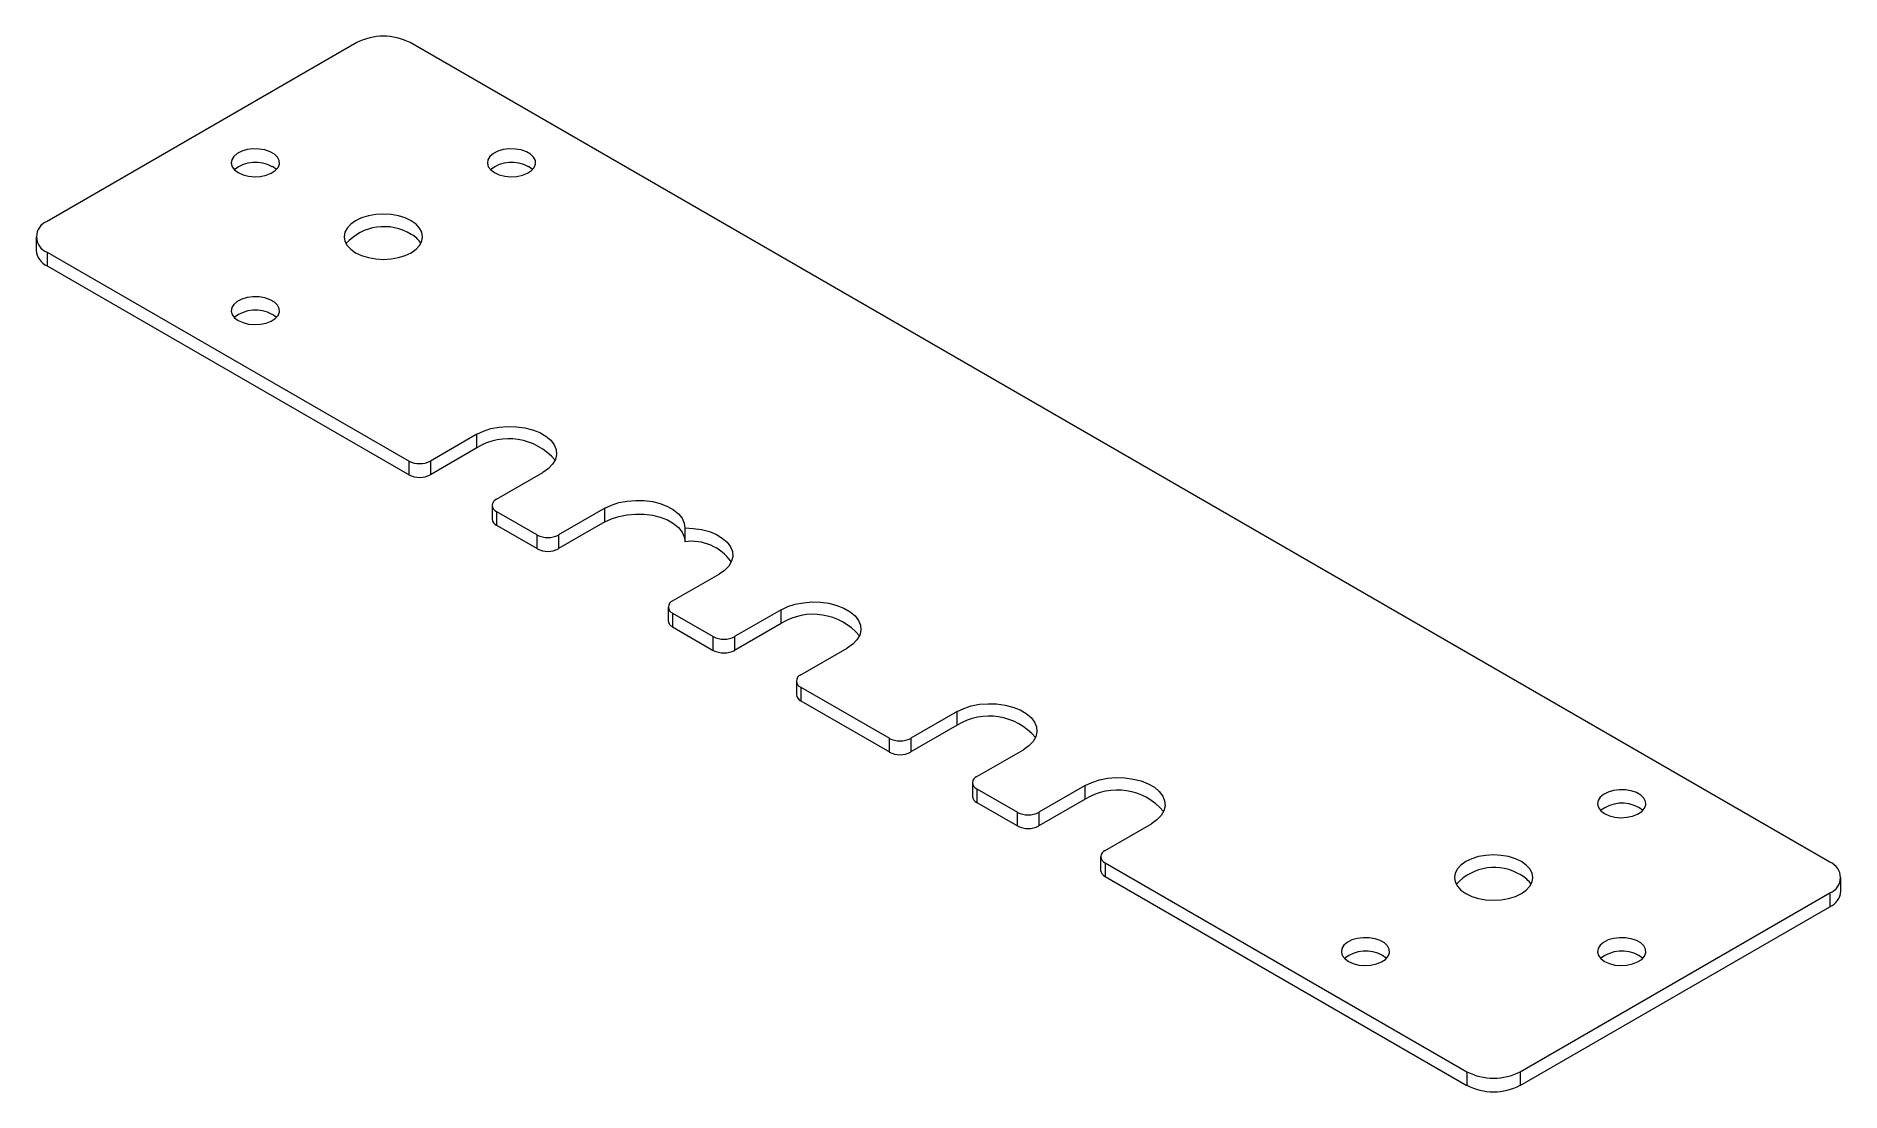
# Paper-space layout '_Isometric' of a CAD drawing. Header units: millimetres. Extents: x -60 to 60, y -35 to 35.
import ezdxf

# ---------------------------------------------------------------- set-up
doc = ezdxf.new("R2010")
doc.units = ezdxf.units.MM

psp = doc.layouts.new('_Isometric')

# ---------------------------------------------------------------- linework, layer by layer
at = {"color": 7, "linetype": 'Continuous', "lineweight": 15}
for p, q in [((-38.54, 34.99), (-59.04, 23.15)), ((59.04, -19.3), (-35, 34.99)), ((-59.78, 22.13), (-59.78, 21.23)), ((-59.04, 21.11), (-35.07, 7.27)), ((-59.04, 21.11), (-59.04, 20.21)), ((-59.04, 20.21), (-35.07, 6.37)), ((-30.59, 9.05), (-33.66, 7.27)), ((-30.59, 8.14), (-30.59, 9.05)), ((-35.07, 6.37), (-35.07, 7.27)), ((-30.59, 8.14), (-33.66, 6.37)), ((-33.66, 7.27), (-33.66, 6.37)), ((-29.27, 4.74), (-26.2, 6.52)), ((-29.57, 4.34), (-29.57, 3.43)), ((-29.27, 3.93), (-26.59, 2.38)), ((-29.27, 3.93), (-29.27, 3.02)), ((-22.1, 4.15), (-25.17, 2.38)), ((-22.1, 3.24), (-22.1, 4.15)), ((-29.27, 3.02), (-26.59, 1.47)), ((-22.1, 3.24), (-25.17, 1.47)), ((-16.81, 2.84), (-16.81, 1.93)), ((-26.59, 1.47), (-26.59, 2.38)), ((-25.17, 2.38), (-25.17, 1.47)), ((-17.61, -1.99), (-14.53, -0.22)), ((-17.9, -2.4), (-17.9, -3.31)), ((-17.61, -2.81), (-14.92, -4.36)), ((-17.61, -2.81), (-17.61, -3.71)), ((-10.43, -2.59), (-13.51, -4.36)), ((-10.43, -3.49), (-13.51, -5.27)), ((-10.43, -3.49), (-10.43, -2.59)), ((-17.61, -3.71), (-14.92, -5.27)), ((-14.92, -5.27), (-14.92, -4.36)), ((-13.51, -4.36), (-13.51, -5.27)), ((-9.12, -6.89), (-6.05, -5.12)), ((-9.41, -7.3), (-9.41, -8.2)), ((-9.12, -7.71), (-3.25, -11.09)), ((-9.12, -7.71), (-9.12, -8.61)), ((-9.12, -8.61), (-3.25, -12)), ((1.23, -9.32), (-1.84, -11.09)), ((1.23, -10.23), (1.23, -9.32)), ((1.23, -10.23), (-1.84, -12)), ((-3.25, -12), (-3.25, -11.09)), ((-1.84, -11.09), (-1.84, -12)), ((2.55, -13.63), (5.62, -11.85)), ((2.25, -14.03), (2.25, -14.94)), ((9.72, -14.22), (6.65, -15.99)), ((9.72, -15.13), (9.72, -14.22)), ((2.55, -14.44), (5.23, -15.99)), ((2.55, -14.44), (2.55, -15.35)), ((2.55, -15.35), (5.23, -16.9)), ((9.72, -15.13), (6.65, -16.9)), ((5.23, -16.9), (5.23, -15.99)), ((6.65, -15.99), (6.65, -16.9)), ((11.03, -18.52), (14.1, -16.75)), ((10.74, -18.93), (10.74, -19.84)), ((11.03, -19.34), (35, -33.18)), ((11.03, -19.34), (11.03, -20.25)), ((11.03, -20.25), (35, -34.09)), ((59.78, -21.23), (59.78, -20.32)), ((38.54, -33.18), (59.04, -21.34)), ((59.04, -21.34), (59.04, -22.25)), ((38.54, -34.09), (59.04, -22.25)), ((35, -33.18), (35, -34.09)), ((38.54, -33.18), (38.54, -34.09))]:
    psp.add_line(p, q, dxfattribs=at)
at = {"color": 7, "linetype": 'Continuous', "lineweight": 15, "flags": 128}
for points in [[(-46.39, 26.38), (-46.07, 26.24), (-45.7, 26.14), (-45.31, 26.11), (-44.91, 26.13), (-44.53, 26.21), (-44.2, 26.34), (-43.93, 26.51), (-43.75, 26.72), (-43.66, 26.94), (-43.67, 27.18), (-43.79, 27.4), (-43.99, 27.6), (-44.27, 27.76), (-44.62, 27.88), (-45, 27.94), (-45.41, 27.95), (-45.8, 27.9), (-46.15, 27.8), (-46.46, 27.64), (-46.68, 27.45), (-46.82, 27.23), (-46.85, 27), (-46.79, 26.77), (-46.63, 26.56), (-46.39, 26.38)], [(-29.42, 26.38), (-29.1, 26.24), (-28.73, 26.14), (-28.33, 26.11), (-27.94, 26.13), (-27.56, 26.21), (-27.23, 26.34), (-26.96, 26.51), (-26.78, 26.72), (-26.69, 26.94), (-26.7, 27.18), (-26.82, 27.4), (-27.02, 27.6), (-27.3, 27.76), (-27.65, 27.88), (-28.03, 27.94), (-28.43, 27.95), (-28.83, 27.9), (-29.18, 27.8), (-29.48, 27.64), (-29.71, 27.45), (-29.85, 27.23), (-29.88, 27), (-29.82, 26.77), (-29.66, 26.56), (-29.42, 26.38)], [(-43.86, 26.58), (-43.88, 26.6), (-44.12, 26.78)], [(-26.89, 26.58), (-26.91, 26.6), (-27.15, 26.78)], [(-38.61, 21.07), (-38.21, 20.88), (-37.76, 20.75), (-37.28, 20.66), (-36.77, 20.63), (-36.26, 20.66), (-35.77, 20.75), (-35.33, 20.88), (-34.93, 21.07), (-34.61, 21.3), (-34.37, 21.56), (-34.22, 21.84), (-34.17, 22.13), (-34.22, 22.43), (-34.37, 22.71), (-34.61, 22.97), (-34.93, 23.19), (-35.33, 23.38), (-35.77, 23.52), (-36.26, 23.61), (-36.77, 23.63), (-37.28, 23.61), (-37.76, 23.52), (-38.21, 23.38), (-38.61, 23.19), (-38.93, 22.97), (-39.17, 22.71), (-39.32, 22.43), (-39.37, 22.13), (-39.32, 21.84), (-39.17, 21.56), (-38.93, 21.3), (-38.61, 21.07)], [(-46.39, 16.58), (-46.07, 16.44), (-45.7, 16.35), (-45.31, 16.31), (-44.91, 16.33), (-44.53, 16.41), (-44.2, 16.54), (-43.93, 16.72), (-43.75, 16.92), (-43.66, 17.15), (-43.67, 17.38), (-43.79, 17.6), (-43.99, 17.8), (-44.27, 17.96), (-44.62, 18.08), (-45, 18.15), (-45.41, 18.15), (-45.8, 18.1), (-46.15, 18), (-46.46, 17.85), (-46.68, 17.65), (-46.82, 17.44), (-46.85, 17.21), (-46.79, 16.98), (-46.63, 16.76), (-46.39, 16.58)], [(-43.86, 16.78), (-43.88, 16.8), (-44.12, 16.98)], [(-30.59, 9.05), (-30.15, 9.26), (-29.65, 9.42), (-29.1, 9.52), (-28.54, 9.57), (-27.97, 9.55), (-27.41, 9.48), (-26.89, 9.35), (-26.41, 9.16), (-26.01, 8.93), (-25.69, 8.65), (-25.45, 8.35), (-25.32, 8.03), (-25.3, 7.7), (-25.38, 7.37), (-25.56, 7.06), (-25.84, 6.77), (-26.2, 6.52)], [(-22.1, 4.15), (-21.66, 4.36), (-21.17, 4.52), (-20.63, 4.62), (-20.07, 4.67), (-19.5, 4.66), (-18.95, 4.59), (-18.43, 4.46), (-17.96, 4.27), (-17.55, 4.05), (-17.22, 3.78), (-16.99, 3.48), (-16.85, 3.16), (-16.81, 2.84)], [(-22.1, 3.24), (-21.66, 3.45), (-21.17, 3.61), (-20.63, 3.72), (-20.07, 3.76), (-19.5, 3.75), (-18.95, 3.68), (-18.43, 3.55), (-17.96, 3.37), (-17.55, 3.14), (-17.22, 2.87), (-16.99, 2.57), (-16.85, 2.26), (-16.81, 2.03)], [(-16.81, 2.84), (-16.24, 2.81), (-15.69, 2.73), (-15.18, 2.6), (-14.71, 2.41), (-14.32, 2.17), (-14, 1.9), (-13.78, 1.6), (-13.65, 1.28), (-13.63, 0.95), (-13.71, 0.63), (-13.89, 0.32), (-14.17, 0.03), (-14.53, -0.22)], [(-10.43, -2.59), (-9.99, -2.37), (-9.49, -2.21), (-8.95, -2.11), (-8.38, -2.06), (-7.81, -2.08), (-7.26, -2.15), (-6.73, -2.29), (-6.26, -2.47), (-5.86, -2.71), (-5.53, -2.98), (-5.3, -3.28), (-5.17, -3.6), (-5.14, -3.93), (-5.22, -4.26), (-5.41, -4.57), (-5.68, -4.86), (-6.05, -5.12)], [(1.23, -9.32), (1.67, -9.11), (2.17, -8.95), (2.72, -8.84), (3.28, -8.8), (3.85, -8.81), (4.41, -8.89), (4.93, -9.02), (5.41, -9.21), (5.81, -9.44), (6.13, -9.72), (6.37, -10.02), (6.5, -10.34), (6.52, -10.67), (6.44, -11), (6.26, -11.31), (5.98, -11.6), (5.62, -11.85)], [(9.72, -14.22), (10.16, -14.01), (10.66, -13.85), (11.2, -13.74), (11.77, -13.7), (12.34, -13.71), (12.9, -13.79), (13.42, -13.92), (13.89, -14.11), (14.3, -14.34), (14.62, -14.61), (14.85, -14.92), (14.98, -15.24), (15.01, -15.57), (14.93, -15.89), (14.75, -16.21), (14.47, -16.5), (14.1, -16.75)], [(44.12, -16.07), (44.44, -16.22), (44.81, -16.31), (45.2, -16.35), (45.6, -16.32), (45.98, -16.24), (46.31, -16.11), (46.58, -15.94), (46.76, -15.73), (46.85, -15.51), (46.84, -15.28), (46.72, -15.05), (46.52, -14.86), (46.24, -14.69), (45.89, -14.57), (45.51, -14.51), (45.1, -14.5), (44.71, -14.55), (44.36, -14.66), (44.05, -14.81), (43.83, -15), (43.69, -15.22), (43.66, -15.45), (43.72, -15.68), (43.88, -15.89), (44.12, -16.07)], [(46.65, -15.87), (46.63, -15.86), (46.39, -15.68)], [(34.93, -21.38), (35.33, -21.57), (35.77, -21.71), (36.26, -21.79), (36.77, -21.82), (37.28, -21.79), (37.76, -21.71), (38.21, -21.57), (38.61, -21.38), (38.93, -21.15), (39.17, -20.89), (39.32, -20.61), (39.37, -20.32), (39.32, -20.03), (39.17, -19.75), (38.93, -19.49), (38.61, -19.26), (38.21, -19.07), (37.76, -18.93), (37.28, -18.85), (36.77, -18.82), (36.26, -18.85), (35.77, -18.93), (35.33, -19.07), (34.93, -19.26), (34.61, -19.49), (34.37, -19.75), (34.22, -20.03), (34.17, -20.32), (34.22, -20.61), (34.37, -20.89), (34.61, -21.15), (34.93, -21.38)], [(27.15, -25.87), (27.47, -26.01), (27.84, -26.11), (28.23, -26.14), (28.63, -26.12), (29.01, -26.04), (29.34, -25.91), (29.61, -25.74), (29.79, -25.53), (29.88, -25.31), (29.86, -25.07), (29.75, -24.85), (29.55, -24.65), (29.26, -24.49), (28.92, -24.37), (28.53, -24.31), (28.13, -24.3), (27.74, -24.35), (27.38, -24.45), (27.08, -24.61), (26.86, -24.8), (26.72, -25.02), (26.69, -25.25), (26.75, -25.48), (26.91, -25.69), (27.15, -25.87)], [(44.12, -25.87), (44.44, -26.01), (44.81, -26.11), (45.2, -26.14), (45.6, -26.12), (45.98, -26.04), (46.31, -25.91), (46.58, -25.74), (46.76, -25.53), (46.85, -25.31), (46.84, -25.07), (46.72, -24.85), (46.52, -24.65), (46.24, -24.49), (45.89, -24.37), (45.51, -24.31), (45.1, -24.3), (44.71, -24.35), (44.36, -24.45), (44.05, -24.61), (43.83, -24.8), (43.69, -25.02), (43.66, -25.25), (43.72, -25.48), (43.88, -25.69), (44.12, -25.87)], [(29.68, -25.67), (29.66, -25.65), (29.42, -25.47)], [(46.65, -25.67), (46.63, -25.65), (46.39, -25.47)]]:
    psp.add_lwpolyline(points, dxfattribs=at)
at = {"color": 7, "linetype": 'Continuous', "lineweight": 15}
for centre, radius, start, end in [((-36.77, 31.58), 3.84, 62.6097, 117.3903), ((-45.24, 24.78), 2.28, 60.8296, 128.2236), ((-28.27, 24.78), 2.28, 60.8296, 128.2236), ((-58.66, 22.13), 1.09, 110.7834, 249.2166), ((-36.73, 19.42), 3.38, 57.8745, 138.1624), ((-35.67, 20.86), 1.61, 30.5187, 62.421), ((-58.52, 21.35), 1.26, 185.6948, 245.6253), ((-45.24, 14.99), 2.28, 60.8296, 128.2236), ((-28.46, 4.72), 4.03, 40.3633, 121.8504), ((-34.37, 8.64), 1.54, 242.6097, 297.3903), ((-34.37, 7.73), 1.54, 242.6097, 297.3903), ((-29.12, 4.34), 0.437, 110.7834, 249.2166), ((-29.07, 3.48), 0.503, 185.6948, 245.6253), ((-25.88, 3.74), 1.54, 242.6097, 297.3903), ((-25.88, 2.83), 1.54, 242.6097, 297.3903), ((-16.37, -1.28), 3.24, 35.3386, 97.7974), ((-17.45, -2.4), 0.437, 110.7834, 249.2166), ((-17.4, -3.26), 0.503, 185.6948, 245.6253), ((-8.31, -6.91), 4.03, 40.3633, 121.8504), ((-14.21, -2.99), 1.54, 242.6097, 297.3903), ((-14.21, -3.9), 1.54, 242.6097, 297.3903), ((-8.97, -7.3), 0.437, 110.7834, 249.2166), ((-8.91, -8.15), 0.503, 185.6948, 245.6253), ((3.36, -13.65), 4.03, 40.3633, 121.8504), ((-2.55, -9.73), 1.54, 242.6097, 297.3903), ((-2.55, -10.64), 1.54, 242.6097, 297.3903), ((2.7, -14.03), 0.437, 110.7834, 249.2166), ((2.75, -14.89), 0.503, 185.6948, 245.6253), ((11.84, -18.55), 4.03, 40.3633, 121.8504), ((45.27, -17.67), 2.28, 60.8296, 128.2236), ((5.94, -14.63), 1.54, 242.6097, 297.3903), ((5.94, -15.53), 1.54, 242.6097, 297.3903), ((11.19, -18.93), 0.437, 110.7834, 249.2166), ((11.24, -19.79), 0.503, 185.6948, 245.6253), ((36.81, -23.03), 3.38, 57.8745, 138.1624), ((37.86, -21.59), 1.61, 30.5187, 62.421), ((58.66, -20.32), 1.09, 290.7834, 69.2166), ((58.52, -21.1), 1.26, 294.3747, 354.3052), ((28.3, -27.47), 2.28, 60.8296, 128.2236), ((45.27, -27.47), 2.28, 60.8296, 128.2236), ((36.77, -29.77), 3.84, 242.6097, 297.3903), ((36.77, -30.67), 3.84, 242.6097, 297.3903)]:
    psp.add_arc(centre, radius, start, end, dxfattribs=at)

doc.saveas('drawing.dxf')
